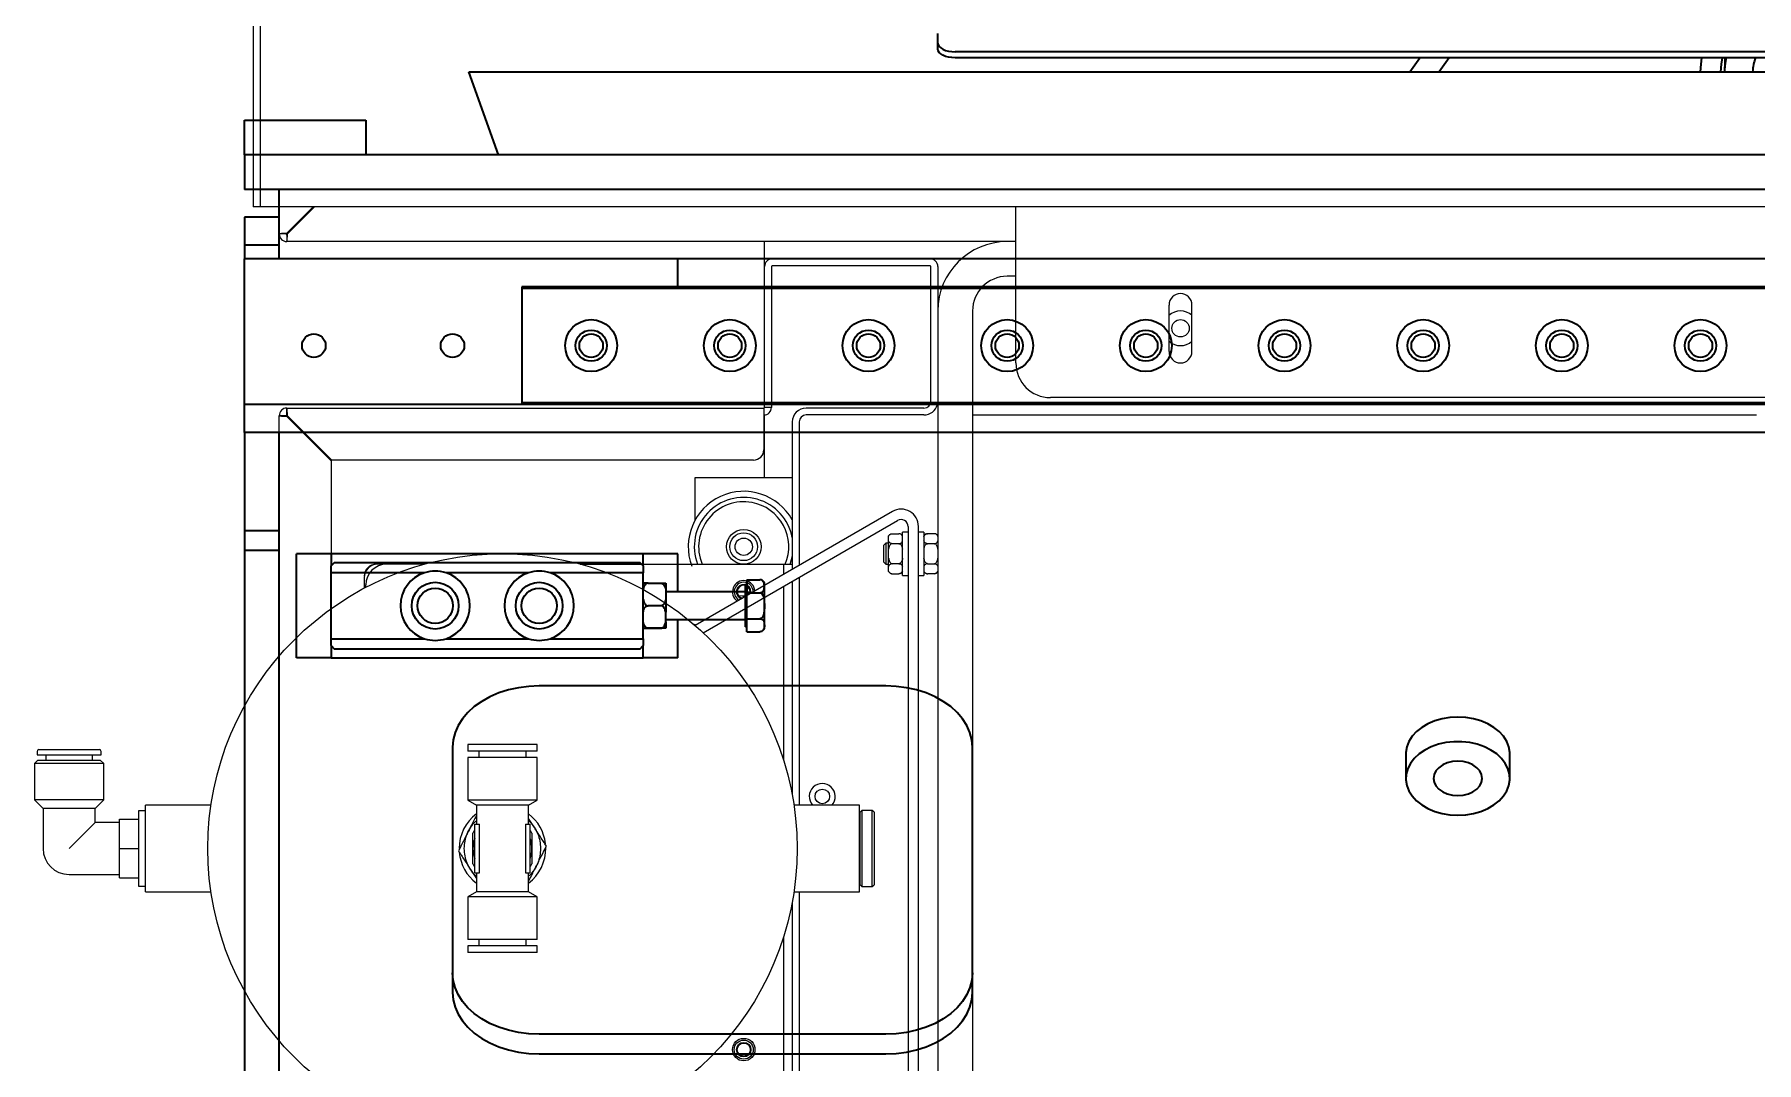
# Model space of a CAD drawing. Header units: inches. Extents: x 16559 to 58559, y 6500 to 36200.
# Drawn here: x 22584 to 23080.7, y 23617.5 to 23913.9 of the extents above; entities that cross this region are included whole.
import ezdxf

# ---------------------------------------------------------------- set-up
doc = ezdxf.new("R2010")
doc.units = ezdxf.units.IN
doc.header["$LTSCALE"] = 300
doc.layers.add('GUIDE', color=4, linetype='Continuous', lineweight=35)
doc.layers.add('MACCHINA', color=40, linetype='Continuous')

# ---------------------------------------------------------------- blocks, each defined once
blk = doc.blocks.new('A$C336c1bdc')
at = {"layer": 'MACCHINA'}
for p, q in [((-1097.5, 1510), (-1097.5, 980)), ((-1095.5, 1510), (-1095.5, 980)), ((1097.5, 980), (-1097.5, 980)), ((-1090, 972.2), (-1090, 980)), ((-1080.21, 980), (-1087.8, 972.41)), ((-1087.59, 972.2), (-1079.79, 980)), ((-877.5, 935), (-877.5, 980)), ((-1088, 972.2), (-1090, 972.2)), ((-1087.8, 972), (-1087.8, 970)), ((-877.5, 970), (-1087.8, 970)), ((-1087.5, 972.29), (-1087.5, 972.71)), ((-950, 922.2), (-950, 970)), ((-902.2, 965), (-947.8, 965)), ((-948, 962.8), (-948, 922.2)), ((-902.2, 963), (-947.8, 963)), ((-902, 923), (-902, 962.8)), ((-900, 962.8), (-900, 690)), ((-877.5, 960), (-880, 960)), ((-890, 950), (-890, 390)), ((-833.3, 938.3), (-833.3, 951.7)), ((-826.7, 938.3), (-826.7, 951.7)), ((837.5, 925), (-867.5, 925)), ((-1090, 850.48), (-1090, 919.8)), ((-1088, 919.8), (-1090, 919.8)), ((-1087.8, 920), (-1087.8, 922)), ((-1087.8, 922), (-950.2, 922)), ((-1087.8, 919.59), (-1075, 906.79)), ((-1074.79, 907), (-1087.59, 919.8)), ((-950.2, 922), (-950.2, 910)), ((-948, 922.2), (-950, 922.2)), ((-950, 902), (-950, 920.01)), ((-904, 922), (-938, 922)), ((-904, 920), (-938, 920)), ((-900, 923), (-902, 923)), ((-890, 920), (-663.83, 920)), ((-942, 918), (-942, 875.48)), ((-940, 918), (-940, 876.64)), ((-1075, 906.79), (-1075, 864.17)), ((-953.2, 907), (-1074.79, 907)), ((-970, 889.75), (-970, 902)), ((-970, 902), (-942, 902)), ((-913.1, 892.17), (-970.02, 859.31)), ((-967.67, 857.2), (-911.6, 889.57)), ((-914.2, 874.83), (-914.2, 885.17)), ((-913.16, 885.77), (-911.24, 885.77)), ((-908.6, 886.25), (-910.2, 886.25)), ((-910.2, 873.75), (-910.2, 886.25)), ((-908.6, 887.84), (-908.6, 702.16)), ((-905.6, 702.16), (-905.6, 887.84)), ((-904, 886.25), (-905.6, 886.25)), ((-904, 886.25), (-904, 873.75)), ((-901.04, 885.77), (-902.96, 885.77)), ((-915.04, 883), (-915.6, 882.44)), ((-915.6, 877.56), (-915.6, 882.44)), ((-914.2, 883), (-915.04, 883)), ((-915.04, 883), (-915.04, 877)), ((-911.24, 882.89), (-913.16, 882.89)), ((-901.04, 882.88), (-902.96, 882.88)), ((-1047.98, 877), (-1061.5, 877)), ((-1003.22, 877), (-942, 877)), ((-944.5, 877), (-944.5, 874.04)), ((-915.6, 877.56), (-915.04, 877)), ((-915.04, 877), (-914.2, 877)), ((-911.24, 877.11), (-913.16, 877.11)), ((-902.96, 877.11), (-901.04, 877.11)), ((-1065.5, 873), (-1065.5, 870.05)), ((-1065, 870.32), (-1065, 871)), ((-944.5, 870.58), (-944.5, 820.45)), ((-942, 872.02), (-942, 810.36)), ((-940, 873.18), (-940, 807.5)), ((-913.16, 874.23), (-911.24, 874.23)), ((-910.2, 873.75), (-908.6, 873.75)), ((-905.6, 873.75), (-904, 873.75)), ((-901.04, 874.23), (-902.96, 874.23)), ((-954.19, 868.44), (-954.11, 869)), ((-953.9, 869), (-953.94, 868.59)), ((-970.06, 859.5), (-970.47, 859.69)), ((-970, 859.5), (-970.24, 859.5)), ((-970, 859.5), (-969.73, 859.48)), ((-1035.6, 825), (-1035.6, 823.1)), ((-1015.6, 825), (-1035.6, 825)), ((-1015.6, 823.1), (-1015.6, 825)), ((-1159.6, 820.5), (-1160.6, 819.5)), ((-1159.85, 823), (-1159.85, 822)), ((-1159.85, 822), (-1141.35, 822)), ((-1159.6, 820.5), (-1141.6, 820.5)), ((-1159.35, 823.5), (-1141.85, 823.5)), ((-1157.35, 822), (-1157.35, 820.5)), ((-1143.85, 820.5), (-1143.85, 822)), ((-1140.6, 819.5), (-1141.6, 820.5)), ((-1141.35, 822), (-1141.35, 823)), ((-1015.6, 823.1), (-1035.6, 823.1)), ((-1035.6, 821.2), (-1035.6, 808.94)), ((-1015.6, 821.2), (-1035.6, 821.2)), ((-1032.4, 823.1), (-1032.4, 821.2)), ((-1018.8, 821.2), (-1018.8, 823.1)), ((-1015.6, 808.94), (-1015.6, 821.2)), ((-1160.6, 819.5), (-1160.6, 809)), ((-1140.6, 819.5), (-1160.6, 819.5)), ((-1140.6, 809), (-1140.6, 819.5)), ((-1160.6, 809), (-1158.1, 806.5)), ((-1140.6, 809), (-1160.6, 809)), ((-1158.1, 806.5), (-1158.1, 795)), ((-1143.1, 806.5), (-1158.1, 806.5)), ((-1143.1, 806.5), (-1140.6, 809)), ((-1143.1, 802.5), (-1143.1, 806.5)), ((-1128.6, 805.9), (-1130.6, 805.9)), ((-1130.6, 805.9), (-1130.6, 784.1)), ((-1109.68, 807.5), (-1128.6, 807.5)), ((-1128.6, 782.5), (-1128.6, 807.5)), ((-1035.6, 808.94), (-1033.1, 807.5)), ((-1015.6, 808.94), (-1035.6, 808.94)), ((-1033.1, 807.5), (-1033.1, 802)), ((-1018.1, 807.5), (-1015.6, 808.94)), ((-1018.1, 802), (-1018.1, 807.5)), ((-922.6, 807.5), (-941.52, 807.5)), ((-922.6, 782.5), (-922.6, 807.5)), ((-922.4, 805), (-922.6, 805)), ((-921.9, 806), (-922.4, 805.5)), ((-922.4, 784.5), (-922.4, 805.5)), ((-918.9, 806), (-921.9, 806)), ((-921.9, 806), (-921.9, 784)), ((-918.4, 805.5), (-918.9, 806)), ((-918.9, 784), (-918.9, 806)), ((-918.4, 805.5), (-918.4, 784.5)), ((-1150.6, 795), (-1143.1, 802.5)), ((-1136.1, 802.5), (-1143.1, 802.5)), ((-1136.1, 803.5), (-1130.6, 803.5)), ((-1136.1, 786.5), (-1136.1, 803.5)), ((-1033.6, 802), (-1032.23, 802)), ((-1033.6, 788), (-1033.6, 802)), ((-1032.23, 788), (-1032.23, 802)), ((-1018.97, 802), (-1018.97, 788)), ((-1018.97, 802), (-1017.6, 802)), ((-1016.39, 801.02), (-1018.1, 803.63)), ((-1017.6, 788), (-1017.6, 802)), ((-1136.1, 795), (-1130.6, 795)), ((-1034.1, 790.54), (-1034.1, 799.46)), ((-1017.1, 799.46), (-1017.1, 790.54)), ((-1150.6, 787.5), (-1136.1, 787.5)), ((-1136.1, 786.5), (-1130.6, 786.5)), ((-1034.81, 788.98), (-1033.1, 786.37)), ((-1033.6, 788), (-1032.23, 788)), ((-1033.1, 788), (-1033.1, 782.5)), ((-1018.97, 788), (-1017.6, 788)), ((-1018.1, 782.5), (-1018.1, 788)), ((-922.6, 785), (-922.4, 785)), ((-1130.6, 784.1), (-1128.6, 784.1)), ((-1128.6, 782.5), (-1109.68, 782.5)), ((-1033.1, 782.5), (-1035.6, 781.06)), ((-1035.6, 781.06), (-1035.6, 768.8)), ((-1015.6, 781.06), (-1035.6, 781.06)), ((-1015.6, 781.06), (-1018.1, 782.5)), ((-1015.6, 768.8), (-1015.6, 781.06)), ((-941.52, 782.5), (-922.6, 782.5)), ((-940, 782.5), (-940, 716.82)), ((-922.4, 784.5), (-921.9, 784)), ((-921.9, 784), (-918.9, 784)), ((-918.9, 784), (-918.4, 784.5)), ((-942, 779.64), (-942, 717.98)), ((-1015.6, 768.8), (-1035.6, 768.8)), ((-1035.6, 766.9), (-1035.6, 765)), ((-1015.6, 766.9), (-1035.6, 766.9)), ((-1032.4, 768.8), (-1032.4, 766.9)), ((-1018.8, 766.9), (-1018.8, 768.8)), ((-1015.6, 765), (-1015.6, 766.9)), ((-944.5, 769.55), (-944.5, 728)), ((-1015.6, 765), (-1035.6, 765)), ((-1090, 266.91), (-1090, 739.52))]:
    blk.add_line(p, q, dxfattribs=at)
at = {"layer": 'MACCHINA', "color": 4}
blk.add_line((-985, 880), (-985, 850), dxfattribs=at)
at = {"layer": 'MACCHINA', "flags": 128}
for points in [[(-942, 879.34), (-942.58, 877.21), (-942.66, 877)], [(-955.37, 867.76), (-956.41, 867.76), (-957.48, 867.83)], [(-955.82, 738.88), (-956, 738.88), (-956.18, 738.88)]]:
    blk.add_lwpolyline(points, dxfattribs=at)
at = {"layer": 'MACCHINA'}
for centre, radius in [((-830, 945), 2.5), ((-956, 882), 5), ((-956, 882), 4), ((-956, 882), 2.5), ((-1025.6, 795), 85), ((-933.33, 810), 2.1), ((-956, 737), 3.25), ((-956, 737), 2.75), ((-956, 737), 2.1), ((-956, 737), 1.89)]:
    blk.add_circle(centre, radius, dxfattribs=at)
for centre, radius, start, end in [((-1087.8, 972.2), 2.2, 180, 270), ((-1087.8, 972.2), 0.2, 180, 270), ((-880, 950), 20, 90, 180), ((-947.8, 962.8), 2.2, 90, 180), ((-902.2, 962.8), 2.2, 0, 90), ((-947.8, 962.8), 0.2, 90, 180), ((-902.2, 962.8), 0.2, 0, 90), ((-880, 950), 10, 90, 180), ((-830, 951.7), 3.3, 0, 180), ((-830, 945), 5, 48.7001, 131.7803), ((-830, 945), 5, 228.7001, 311.2999), ((-867.5, 935), 10, 180, 270), ((-830, 938.3), 3.3, 180, 0), ((-904, 924), 2, 270, 0), ((-1087.8, 919.8), 2.2, 90, 180), ((-1087.8, 919.8), 0.2, 90, 180), ((-950.2, 922.2), 0.2, 270, 0), ((-950.2, 922.2), 2.2, 270, 0), ((-938, 918), 4, 90, 180), ((-938, 918), 2, 90, 180), ((-904, 924), 4, 270, 345.5225), ((-953.2, 910), 3, 270, 0), ((-956, 882), 16, 28.955, 200.5352), ((-956, 882), 14.25, 10.7482, 200.5352), ((-956, 882), 13, 79.3563, 202.6199), ((-956, 882), 13, 337.3801, 79.3563), ((-910.6, 887.84), 5, 0, 120), ((-910.6, 887.84), 2, 0, 120), ((-913.16, 884.57), 1.2, 128.6178, 150), ((-913.16, 884.57), 1.2, 90, 90.7699), ((-911.24, 884.57), 1.2, 69.933, 90), ((-911.24, 884.57), 1.2, 30, 53.1222), ((-902.96, 884.57), 1.2, 90.7699, 150), ((-901.04, 884.57), 1.2, 69.933, 90), ((-901.04, 884.57), 1.2, 30, 53.1222), ((-1062, 873.5), 3.5, 90, 180), ((-1061.5, 873), 4, 90, 180), ((-1059, 871), 6, 90, 180), ((-913.16, 875.43), 1.2, 210, 233.1222), ((-911.24, 875.43), 1.2, 270.7699, 330), ((-902.96, 875.43), 1.2, 210, 233.1222), ((-901.04, 875.43), 1.2, 270.7699, 330), ((-956, 869), 3.25, 4.7899, 234.9127), ((-956, 869), 2.75, 0, 240.224), ((-956, 869), 2.1, 0, 252.1014), ((-956, 869), 1.89, 0, 257.831), ((-913.16, 875.43), 1.2, 249.933, 270), ((-902.96, 875.43), 1.2, 249.934, 275.1041), ((-956, 882), 13, 261.6603, 278.3397), ((-1159.35, 823), 0.5, 90, 180), ((-1141.85, 823), 0.5, 0, 90), ((-933.33, 810), 3.75, 318.1897, 221.8103), ((-1025.6, 795), 12.5, 126.8699, 180.1917), ((-1025.6, 795), 12.5, 6.2894, 53.1301), ((-1025.6, 795), 9.6, 147.6972, 152.3028), ((-1025.6, 795), 9.6, 27.6972, 32.3028), ((-1150.6, 795), 7.5, 180, 270), ((-1025.6, 795), 8.5, 160.2501, 200.5352), ((-1025.6, 795), 12.5, 306.8699, 0.9389), ((-1025.6, 795), 8.5, 340.2501, 18.1521), ((-1025.6, 795), 12.5, 185.0588, 233.1301), ((-1025.6, 795), 9.6, 207.6972, 212.3028), ((-1025.6, 795), 9.6, 327.6972, 332.3028)]:
    blk.add_arc(centre, radius, start, end, dxfattribs=at)
for points in [[(-1087.8, 972.41), (-1088.09, 972.39), (-1088.66, 972.36), (-1089.39, 972.31), (-1089.9, 972.25), (-1089.97, 972.22), (-1090, 972.2)], [(-1087.8, 972.41), (-1087.83, 972.39), (-1087.88, 972.36), (-1087.94, 972.31), (-1087.99, 972.25), (-1088, 972.22), (-1088, 972.2)], [(-1087.8, 970), (-1087.78, 970.03), (-1087.75, 970.1), (-1087.69, 970.61), (-1087.64, 971.34), (-1087.61, 971.91), (-1087.59, 972.2)], [(-1087.8, 972), (-1087.78, 972), (-1087.75, 972.01), (-1087.69, 972.06), (-1087.64, 972.12), (-1087.61, 972.17), (-1087.59, 972.2)], [(-1090, 919.8), (-1089.97, 919.78), (-1089.9, 919.75), (-1089.39, 919.69), (-1088.66, 919.64), (-1088.09, 919.61), (-1087.8, 919.59)], [(-1088, 919.8), (-1088, 919.78), (-1087.99, 919.75), (-1087.94, 919.69), (-1087.88, 919.64), (-1087.83, 919.61), (-1087.8, 919.59)], [(-1087.59, 919.8), (-1087.61, 920.09), (-1087.64, 920.66), (-1087.69, 921.39), (-1087.75, 921.9), (-1087.78, 921.97), (-1087.8, 922)], [(-1087.59, 919.8), (-1087.61, 919.83), (-1087.64, 919.88), (-1087.69, 919.94), (-1087.75, 919.99), (-1087.78, 920), (-1087.8, 920)], [(-1018.1, 807.5), (-1018.21, 807.5), (-1018.44, 807.5), (-1020.17, 807.5), (-1022.65, 807.5), (-1025.6, 807.5), (-1028.55, 807.5), (-1031.03, 807.5), (-1032.76, 807.5), (-1032.99, 807.5), (-1033.1, 807.5)], [(-1018.1, 782.5), (-1018.21, 782.5), (-1018.44, 782.5), (-1020.17, 782.5), (-1022.65, 782.5), (-1025.6, 782.5), (-1028.55, 782.5), (-1031.03, 782.5), (-1032.76, 782.5), (-1032.99, 782.5), (-1033.1, 782.5)]]:
    blk.add_open_spline(points, degree=3, dxfattribs=at)
for points, knots in [([(-914.2, 884.99), (-914.14, 885.14), (-914.07, 885.35), (-913.81, 885.58), (-913.59, 885.7), (-913.36, 885.76), (-913.22, 885.77), (-913.16, 885.77)], [0, 0, 0, 0, 0.449309, 0.620847, 0.793578, 0.907876, 1, 1, 1, 1]), ([(-910.2, 884.99), (-910.26, 885.14), (-910.33, 885.35), (-910.59, 885.58), (-910.81, 885.7), (-911.04, 885.76), (-911.18, 885.77), (-911.24, 885.77)], [0, 0, 0, 0, 0.449309, 0.620847, 0.793578, 0.907876, 1, 1, 1, 1]), ([(-904, 884.99), (-903.94, 885.14), (-903.87, 885.35), (-903.61, 885.58), (-903.39, 885.7), (-903.16, 885.76), (-903.02, 885.77), (-902.96, 885.77)], [0, 0, 0, 0, 0.449309, 0.620847, 0.793578, 0.907876, 1, 1, 1, 1]), ([(-900, 884.99), (-900.06, 885.14), (-900.13, 885.35), (-900.39, 885.58), (-900.61, 885.7), (-900.84, 885.76), (-900.98, 885.77), (-901.04, 885.77)], [0, 0, 0, 0, 0.449309, 0.620847, 0.793578, 0.907876, 1, 1, 1, 1]), ([(-913.16, 882.89), (-913.23, 882.89), (-913.37, 882.9), (-913.6, 882.96), (-913.86, 883.1), (-914.08, 883.35), (-914.16, 883.56), (-914.2, 883.67)], [0, 0, 0, 0, 0.104694, 0.209031, 0.376552, 0.658606, 1, 1, 1, 1]), ([(-913.16, 882.88), (-913.2, 882.88), (-913.31, 882.87), (-913.5, 882.8), (-913.75, 882.59), (-914.03, 882.13), (-914.15, 881.66), (-914.2, 881.35), (-914.2, 881.32)], [0, 0, 0, 0, 0.058361, 0.158739, 0.302182, 0.526326, 0.959745, 1, 1, 1, 1]), ([(-911.24, 882.89), (-911.17, 882.89), (-911.03, 882.9), (-910.8, 882.96), (-910.54, 883.1), (-910.32, 883.35), (-910.24, 883.56), (-910.2, 883.67)], [0, 0, 0, 0, 0.104694, 0.209031, 0.376552, 0.658606, 1, 1, 1, 1]), ([(-911.24, 882.88), (-911.2, 882.88), (-911.09, 882.87), (-910.9, 882.8), (-910.65, 882.59), (-910.37, 882.13), (-910.25, 881.66), (-910.2, 881.35), (-910.2, 881.32)], [0, 0, 0, 0, 0.058361, 0.158739, 0.302182, 0.526326, 0.959745, 1, 1, 1, 1]), ([(-902.96, 882.89), (-903.03, 882.89), (-903.17, 882.9), (-903.4, 882.96), (-903.66, 883.1), (-903.88, 883.35), (-903.96, 883.56), (-904, 883.67)], [0, 0, 0, 0, 0.104694, 0.209031, 0.376552, 0.658606, 1, 1, 1, 1]), ([(-904, 881.32), (-903.99, 881.39), (-903.94, 881.72), (-903.81, 882.16), (-903.55, 882.59), (-903.3, 882.8), (-903.09, 882.88), (-902.99, 882.88), (-902.96, 882.88)], [0, 0, 0, 0, 0.109674, 0.49306, 0.671467, 0.851796, 0.957939, 1, 1, 1, 1]), ([(-901.04, 882.89), (-900.97, 882.89), (-900.83, 882.9), (-900.6, 882.96), (-900.34, 883.1), (-900.12, 883.35), (-900.04, 883.56), (-900, 883.67)], [0, 0, 0, 0, 0.104694, 0.209031, 0.376552, 0.658606, 1, 1, 1, 1]), ([(-900, 881.32), (-900.01, 881.39), (-900.06, 881.72), (-900.19, 882.16), (-900.45, 882.59), (-900.7, 882.8), (-900.91, 882.88), (-901.01, 882.88), (-901.04, 882.88)], [0, 0, 0, 0, 0.109674, 0.49306, 0.671467, 0.851796, 0.957939, 1, 1, 1, 1]), ([(-914.2, 878.68), (-914.19, 878.61), (-914.14, 878.28), (-914.01, 877.84), (-913.75, 877.41), (-913.5, 877.2), (-913.29, 877.12), (-913.19, 877.12), (-913.16, 877.12)], [0, 0, 0, 0, 0.109674, 0.49306, 0.671467, 0.851796, 0.957939, 1, 1, 1, 1]), ([(-913.16, 877.11), (-913.23, 877.11), (-913.37, 877.1), (-913.6, 877.04), (-913.86, 876.9), (-914.08, 876.65), (-914.16, 876.44), (-914.2, 876.33)], [0, 0, 0, 0, 0.104694, 0.209031, 0.376552, 0.658606, 1, 1, 1, 1]), ([(-914.2, 875.01), (-914.14, 874.86), (-914.07, 874.65), (-913.81, 874.42), (-913.59, 874.3), (-913.36, 874.24), (-913.22, 874.23), (-913.16, 874.23)], [0, 0, 0, 0, 0.449309, 0.620847, 0.793578, 0.907876, 1, 1, 1, 1]), ([(-910.2, 878.68), (-910.21, 878.61), (-910.26, 878.28), (-910.39, 877.84), (-910.65, 877.41), (-910.9, 877.2), (-911.11, 877.12), (-911.21, 877.12), (-911.24, 877.12)], [0, 0, 0, 0, 0.109674, 0.49306, 0.671467, 0.851796, 0.957939, 1, 1, 1, 1]), ([(-911.24, 877.11), (-911.17, 877.11), (-911.03, 877.1), (-910.8, 877.04), (-910.54, 876.9), (-910.32, 876.65), (-910.24, 876.44), (-910.2, 876.33)], [0, 0, 0, 0, 0.104694, 0.209031, 0.376552, 0.658606, 1, 1, 1, 1]), ([(-910.2, 875.01), (-910.26, 874.86), (-910.33, 874.65), (-910.59, 874.42), (-910.81, 874.3), (-911.04, 874.24), (-911.18, 874.23), (-911.24, 874.23)], [0, 0, 0, 0, 0.449309, 0.620847, 0.793578, 0.907876, 1, 1, 1, 1]), ([(-902.96, 877.12), (-903, 877.12), (-903.11, 877.13), (-903.3, 877.2), (-903.55, 877.41), (-903.83, 877.87), (-903.95, 878.34), (-904, 878.65), (-904, 878.68)], [0, 0, 0, 0, 0.058361, 0.158739, 0.302182, 0.526326, 0.959745, 1, 1, 1, 1]), ([(-902.96, 877.11), (-903.03, 877.11), (-903.17, 877.1), (-903.4, 877.04), (-903.66, 876.9), (-903.88, 876.65), (-903.96, 876.44), (-904, 876.33)], [0, 0, 0, 0, 0.104694, 0.209031, 0.376552, 0.658606, 1, 1, 1, 1]), ([(-904, 875.01), (-903.94, 874.86), (-903.87, 874.65), (-903.61, 874.42), (-903.39, 874.3), (-903.16, 874.24), (-903.02, 874.23), (-902.96, 874.23)], [0, 0, 0, 0, 0.449309, 0.620847, 0.793578, 0.907876, 1, 1, 1, 1]), ([(-901.04, 877.12), (-901, 877.12), (-900.89, 877.13), (-900.7, 877.2), (-900.45, 877.41), (-900.17, 877.87), (-900.05, 878.34), (-900, 878.65), (-900, 878.68)], [0, 0, 0, 0, 0.058361, 0.158739, 0.302182, 0.526326, 0.959745, 1, 1, 1, 1]), ([(-901.04, 877.11), (-900.97, 877.11), (-900.83, 877.1), (-900.6, 877.04), (-900.34, 876.9), (-900.12, 876.65), (-900.04, 876.44), (-900, 876.33)], [0, 0, 0, 0, 0.104694, 0.209031, 0.376552, 0.658606, 1, 1, 1, 1]), ([(-900, 875.01), (-900.06, 874.86), (-900.13, 874.65), (-900.39, 874.42), (-900.61, 874.3), (-900.84, 874.24), (-900.98, 874.23), (-901.04, 874.23)], [0, 0, 0, 0, 0.449309, 0.620847, 0.793578, 0.907876, 1, 1, 1, 1]), ([(-1035.41, 799.97), (-1035.9, 799.01), (-1036.87, 797.09), (-1037.81, 795.23), (-1038.28, 794.3)], [0, 0, 0, 0, 0.498322, 1, 1, 1, 1]), ([(-1033.1, 786.99), (-1033.19, 787.07), (-1033.85, 787.59), (-1034.79, 788.87), (-1035.83, 790.76), (-1036.46, 792.84), (-1036.67, 795), (-1036.46, 797.16), (-1035.83, 799.24), (-1034.79, 801.13), (-1033.85, 802.41), (-1033.19, 802.93), (-1033.1, 803.01)], [0, 0, 0, 0, 0.020025, 0.140019, 0.260012, 0.380006, 0.5, 0.619994, 0.739988, 0.859981, 0.979975, 1, 1, 1, 1]), ([(-1033.1, 804.54), (-1033.39, 803.97), (-1034.15, 802.48), (-1034.93, 800.93), (-1035.41, 799.97)], [0, 0, 0, 0, 0.379389, 1, 1, 1, 1]), ([(-1018.1, 803.01), (-1018.01, 802.93), (-1017.35, 802.41), (-1016.41, 801.13), (-1015.37, 799.24), (-1014.72, 797.16), (-1014.64, 795.72), (-1014.6, 795)], [0, 0, 0, 0, 0.040049, 0.280037, 0.520025, 0.760012, 1, 1, 1, 1]), ([(-1012.92, 795.7), (-1013.49, 796.57), (-1014.62, 798.31), (-1015.8, 800.11), (-1016.39, 801.02)], [0, 0, 0, 0, 0.499203, 1, 1, 1, 1]), ([(-1014.6, 795), (-1014.64, 794.28), (-1014.72, 792.84), (-1015.37, 790.76), (-1016.41, 788.87), (-1017.35, 787.59), (-1018.01, 787.07), (-1018.1, 786.99)], [0, 0, 0, 0, 0.239988, 0.479975, 0.719963, 0.959951, 1, 1, 1, 1]), ([(-1015.79, 790.03), (-1015.3, 790.99), (-1014.33, 792.91), (-1013.39, 794.77), (-1012.92, 795.7)], [0, 0, 0, 0, 0.498322, 1, 1, 1, 1]), ([(-1038.28, 794.3), (-1037.71, 793.43), (-1036.58, 791.69), (-1035.4, 789.89), (-1034.81, 788.98)], [0, 0, 0, 0, 0.499203, 1, 1, 1, 1]), ([(-1018.1, 785.46), (-1017.81, 786.03), (-1017.05, 787.52), (-1016.27, 789.07), (-1015.79, 790.03)], [0, 0, 0, 0, 0.379389, 1, 1, 1, 1])]:
    blk.add_open_spline(points, degree=3, knots=knots, dxfattribs=at)
blk = doc.blocks.new('A$Cdb7b875a')
at = {"layer": 'GUIDE'}
for p, q in [((-1900, 1029.46), (-1900, 1030)), ((-1900, 1027.23), (-1900, 1029.46)), ((-1900, 1025.5), (-1900, 1027.23)), ((95, 1024.73), (-1895, 1024.73)), ((-2035.29, 1019), (-1035.29, 1019)), ((-2026.77, 995), (-2035.29, 1019)), ((95, 1023), (-1895, 1023)), ((-1763.84, 1019), (-1761.01, 1023)), ((-1752.52, 1023), (-1755.35, 1019)), ((-1673, 1023), (-1673, 1020.08)), ((-1673, 1019), (-1673, 1020.08)), ((-2100, 1005), (-2065, 1005)), ((-2100, 995), (-2100, 1005)), ((-2065, 1005), (-2065, 995)), ((100, 995), (-2100, 995)), ((-2100, 995), (-2100, 985)), ((100, 985), (-2100, 985)), ((-2090, 969), (-2090, 985)), ((-2090, 977), (-2100, 977)), ((-2100, 977), (-2100, 969)), ((-2090, 969), (-2100, 969)), ((-2100, 969), (-2100, 965)), ((-2090, 965), (-2090, 969)), ((-1975, 965), (-2100, 965)), ((-2100, 923), (-2100, 965)), ((-1975, 957), (-1975, 965)), ((-25, 965), (-1975, 965)), ((-20, 957), (-2020, 957)), ((-2020, 957), (-2020, 956.5)), ((-20, 956.5), (-2020, 956.5)), ((-2020, 956.5), (-2020, 923.5)), ((-2020, 923), (-2100, 923)), ((-2100, 915), (-2100, 923)), ((-20, 923.5), (-2020, 923.5)), ((-2020, 923.5), (-2020, 923)), ((-20, 923), (-2020, 923)), ((100, 915), (-2100, 915)), ((-2100, 915), (-2100, 886.63)), ((-2090, 886.63), (-2090, 915)), ((-2090, 886.63), (-2100, 886.63)), ((-2100, 886.63), (-2100, 880.97)), ((-2090, 875.31), (-2090, 886.63)), ((-2090, 880.97), (-2100, 880.97)), ((-2100, 880.97), (-2100, 703.31)), ((-2085, 850), (-2085, 880)), ((-2075, 880), (-2085, 880)), ((-2075, 880), (-2075, 876.5)), ((-1985, 880), (-2075, 880)), ((-1975, 880), (-1985, 880)), ((-1985, 876.5), (-1985, 880)), ((-1975, 869), (-1975, 880)), ((-2090, 702.34), (-2090, 875.31)), ((-2074, 877.5), (-2075, 876.5)), ((-2075, 874.5), (-2075, 876.5)), ((-2048.12, 874.5), (-2075, 874.5)), ((-2075, 855.5), (-2075, 874.5)), ((-2074, 877.5), (-1986, 877.5)), ((-2018.12, 874.5), (-2041.88, 874.5)), ((-1985, 874.5), (-2011.88, 874.5)), ((-1985, 876.5), (-1986, 877.5)), ((-1985, 876.5), (-1985, 874.5)), ((-1985, 855.5), (-1985, 874.5)), ((-1983.61, 871.5), (-1979.89, 871.5)), ((-1983.61, 871.5), (-1979.89, 871.5)), ((-1978.5, 871.5), (-1978.5, 869.67)), ((-1978.5, 869.67), (-1978.5, 866.83)), ((-1955.1, 871.1), (-1955.5, 871.1)), ((-1955.5, 858.9), (-1955.5, 871.1)), ((-1955.1, 872.51), (-1955.1, 868.75)), ((-1955.1, 872.51), (-1951.33, 872.51)), ((-1950, 858.83), (-1950, 871.17)), ((-1979.89, 865), (-1983.61, 865)), ((-1979.89, 865), (-1983.61, 865)), ((-1958.6, 869), (-1978.5, 869)), ((-1978.5, 866.83), (-1978.5, 863.17)), ((-1955.5, 869), (-1958.6, 869)), ((-1955.1, 868.75), (-1951.33, 868.75)), ((-1955.1, 861.25), (-1955.1, 868.75)), ((-1978.5, 860.33), (-1978.5, 863.17)), ((-1978.5, 861), (-1958.6, 861)), ((-1978.5, 860.33), (-1978.5, 858.5)), ((-1975, 850), (-1975, 861)), ((-1958.6, 861), (-1955.5, 861)), ((-1955.1, 861.25), (-1951.33, 861.25)), ((-1955.1, 857.49), (-1955.1, 861.25)), ((-2075, 855.5), (-2048.12, 855.5)), ((-2075, 853.5), (-2075, 855.5)), ((-2041.88, 855.5), (-2018.12, 855.5)), ((-2011.88, 855.5), (-1985, 855.5)), ((-1985, 855.5), (-1985, 853.5)), ((-1983.61, 858.5), (-1979.89, 858.5)), ((-1979.89, 858.5), (-1983.61, 858.5)), ((-1955.5, 858.9), (-1955.1, 858.9)), ((-1955.1, 857.49), (-1951.33, 857.49)), ((-2075, 850), (-2085, 850)), ((-2075, 853.5), (-2074, 852.5)), ((-2075, 853.5), (-2075, 850)), ((-2075, 850), (-1985, 850)), ((-1986, 852.5), (-2074, 852.5)), ((-1986, 852.5), (-1985, 853.5)), ((-1985, 850), (-1985, 853.5)), ((-1975, 850), (-1985, 850)), ((-1915, 841.86), (-2015, 841.86)), ((-2040, 824.18), (-2040, 753.47)), ((-1890, 753.47), (-1890, 824.18)), ((-1765, 822.28), (-1765, 815.21)), ((-1735, 815.21), (-1735, 822.28)), ((-1915, 741.45), (-2015, 741.45)), ((-2015, 735.8), (-1915, 735.8))]:
    blk.add_line(p, q, dxfattribs=at)
at = {"layer": 'GUIDE', "flags": 128}
for points in [[(-1900, 1027.23), (-1899.9, 1026.74), (-1899.62, 1026.28), (-1899.16, 1025.84), (-1898.54, 1025.46), (-1897.78, 1025.15), (-1896.91, 1024.92), (-1895.98, 1024.78), (-1895, 1024.73)], [(-1895, 1023), (-1895.98, 1023.05), (-1896.91, 1023.19), (-1897.78, 1023.42), (-1898.54, 1023.73), (-1899.16, 1024.11), (-1899.62, 1024.54), (-1899.9, 1025.01), (-1900, 1025.5)], [(-1679.98, 1019), (-1679.84, 1021.13), (-1679.58, 1023)], [(-1674.18, 1019), (-1673.99, 1021.13), (-1673.67, 1023)], [(-1673, 1020.08), (-1672.64, 1022.56), (-1672.55, 1023)], [(-1950.88, 872.43), (-1950.98, 872.46), (-1951.22, 872.5)], [(-2015, 841.86), (-2018.01, 841.73), (-2020.98, 841.35), (-2023.87, 840.71), (-2026.62, 839.84), (-2029.2, 838.73), (-2031.58, 837.42), (-2033.71, 835.91), (-2035.57, 834.23), (-2037.14, 832.4), (-2038.38, 830.45), (-2039.27, 828.41), (-2039.82, 826.31), (-2040, 824.18)], [(-1890, 824.18), (-1890.18, 826.31), (-1890.73, 828.41), (-1891.62, 830.45), (-1892.86, 832.4), (-1894.43, 834.23), (-1896.29, 835.91), (-1898.42, 837.42), (-1900.8, 838.73), (-1903.38, 839.84), (-1906.13, 840.71), (-1909.02, 841.35), (-1911.99, 841.73), (-1915, 841.86)], [(-1750, 832.89), (-1752.29, 832.76), (-1754.53, 832.39), (-1756.66, 831.79), (-1758.63, 830.96), (-1760.4, 829.92), (-1761.93, 828.71), (-1763.18, 827.35), (-1764.12, 825.87), (-1764.73, 824.3), (-1764.99, 822.69), (-1765, 822.28)], [(-1735, 822.28), (-1735.01, 822.69), (-1735.27, 824.3), (-1735.88, 825.87), (-1736.82, 827.35), (-1738.07, 828.71), (-1739.6, 829.92), (-1741.37, 830.96), (-1743.34, 831.79), (-1745.47, 832.39), (-1747.71, 832.76), (-1750, 832.89)], [(-1750, 804.6), (-1747.71, 804.73), (-1745.47, 805.1), (-1743.34, 805.7), (-1741.37, 806.53), (-1739.6, 807.57), (-1738.07, 808.78), (-1736.82, 810.14), (-1735.88, 811.62), (-1735.27, 813.19), (-1735.01, 814.8), (-1735.1, 816.43), (-1735.54, 818.02), (-1736.31, 819.55), (-1737.41, 820.98), (-1738.8, 822.27), (-1740.46, 823.39), (-1742.33, 824.33), (-1744.39, 825.05), (-1746.58, 825.54), (-1748.85, 825.79), (-1751.15, 825.79), (-1753.42, 825.54), (-1755.61, 825.05), (-1757.67, 824.33), (-1759.54, 823.39), (-1761.2, 822.27), (-1762.59, 820.98), (-1763.69, 819.55), (-1764.46, 818.02), (-1764.9, 816.43), (-1764.99, 814.8), (-1764.73, 813.19), (-1764.12, 811.62), (-1763.18, 810.14), (-1761.93, 808.78), (-1760.4, 807.57), (-1758.63, 806.53), (-1756.66, 805.7), (-1754.53, 805.1), (-1752.29, 804.73), (-1750, 804.6)], [(-1750, 810.26), (-1748.44, 810.38), (-1746.96, 810.75), (-1745.64, 811.34), (-1744.53, 812.12), (-1743.69, 813.06), (-1743.18, 814.11), (-1743, 815.21), (-1743.18, 816.31), (-1743.69, 817.36), (-1744.53, 818.3), (-1745.64, 819.08), (-1746.96, 819.67), (-1748.44, 820.04), (-1750, 820.16), (-1751.56, 820.04), (-1753.04, 819.67), (-1754.36, 819.08), (-1755.47, 818.3), (-1756.31, 817.36), (-1756.82, 816.31), (-1757, 815.21), (-1756.82, 814.11), (-1756.31, 813.06), (-1755.47, 812.12), (-1754.36, 811.34), (-1753.04, 810.75), (-1751.56, 810.38), (-1750, 810.26)], [(-2015, 741.45), (-2018.01, 741.58), (-2020.98, 741.97), (-2023.87, 742.6), (-2026.62, 743.48), (-2029.2, 744.58), (-2031.58, 745.9), (-2033.71, 747.41), (-2035.57, 749.09), (-2037.14, 750.91), (-2038.38, 752.86), (-2039.27, 754.9), (-2039.82, 757), (-2040, 759.13)], [(-1890, 759.13), (-1890.18, 757), (-1890.73, 754.9), (-1891.62, 752.86), (-1892.86, 750.91), (-1894.43, 749.09), (-1896.29, 747.41), (-1898.42, 745.9), (-1900.8, 744.58), (-1903.38, 743.48), (-1906.13, 742.6), (-1909.02, 741.97), (-1911.99, 741.58), (-1915, 741.45)], [(-2040, 753.47), (-2039.82, 751.34), (-2039.27, 749.24), (-2038.38, 747.2), (-2037.14, 745.26), (-2035.57, 743.43), (-2033.71, 741.75), (-2031.58, 740.24), (-2029.2, 738.92), (-2026.62, 737.82), (-2023.87, 736.94), (-2020.98, 736.31), (-2018.01, 735.92), (-2015, 735.8)], [(-1915, 735.8), (-1911.99, 735.92), (-1909.02, 736.31), (-1906.13, 736.94), (-1903.38, 737.82), (-1900.8, 738.92), (-1898.42, 740.24), (-1896.29, 741.75), (-1894.43, 743.43), (-1892.86, 745.26), (-1891.62, 747.2), (-1890.73, 749.24), (-1890.18, 751.34), (-1890, 753.47)]]:
    blk.add_lwpolyline(points, dxfattribs=at)
at = {"layer": 'GUIDE'}
for centre, radius in [((-2000, 940), 7.5), ((-2000, 940), 4.5), ((-1960, 940), 7.5), ((-1960, 940), 4.5), ((-1920, 940), 7.5), ((-1920, 940), 4.5), ((-1880, 940), 7.5), ((-1880, 940), 4.5), ((-1840, 940), 7.5), ((-1840, 940), 4.5), ((-1800, 940), 7.5), ((-1800, 940), 4.5), ((-1760, 940), 7.5), ((-1760, 940), 4.5), ((-1720, 940), 7.5), ((-1720, 940), 4.5), ((-1680, 940), 7.5), ((-1680, 940), 4.5), ((-2080, 940), 3.4), ((-2040, 940), 3.4), ((-2000, 940), 3.4), ((-1960, 940), 3.4), ((-1920, 940), 3.4), ((-1880, 940), 3.4), ((-1840, 940), 3.4), ((-1800, 940), 3.4), ((-1760, 940), 3.4), ((-1720, 940), 3.4), ((-1680, 940), 3.4), ((-2045, 865), 6.75), ((-2045, 865), 5.1), ((-2015, 865), 6.75), ((-2015, 865), 5.1)]:
    blk.add_circle(centre, radius, dxfattribs=at)
for centre, radius, start, end in [((-1650, 1018), 15, 160.5288, 176.1774), ((-2045, 865), 10, 108.1949, 251.8051), ((-2045, 865), 10, 71.8051, 108.1949), ((-2045, 865), 10, 288.1949, 71.8051), ((-2015, 865), 10, 108.1949, 251.8051), ((-2015, 865), 10, 71.8051, 108.1949), ((-2015, 865), 10, 288.1949, 71.8051), ((-1951.33, 871.17), 1.33, 0, 51.415), ((-2045, 865), 10, 251.8051, 288.1949), ((-2015, 865), 10, 251.8051, 288.1949), ((-1951.33, 858.83), 1.33, 310.0637, 0)]:
    blk.add_arc(centre, radius, start, end, dxfattribs=at)
for points, knots in [([(-1983.61, 871.5), (-1983.71, 871.49), (-1983.9, 871.47), (-1984.2, 871.32), (-1984.54, 871), (-1984.85, 870.43), (-1984.94, 869.94), (-1985, 869.67)], [0, 0, 0, 0, 0.1036495, 0.2069236, 0.3723303, 0.6501339, 1, 1, 1, 1]), ([(-1983.61, 871.5), (-1983.63, 871.5), (-1983.73, 871.5), (-1983.95, 871.5), (-1984.27, 871.5), (-1984.64, 871.5), (-1984.88, 871.5), (-1984.96, 871.5), (-1985, 871.5)], [0, 0, 0, 0, 0.014891, 0.116473, 0.242877, 0.427777, 0.755723, 1, 1, 1, 1]), ([(-1979.89, 871.5), (-1979.79, 871.49), (-1979.6, 871.47), (-1979.3, 871.32), (-1978.96, 871), (-1978.65, 870.43), (-1978.56, 869.94), (-1978.5, 869.67)], [0, 0, 0, 0, 0.10365, 0.206924, 0.37233, 0.650134, 1, 1, 1, 1]), ([(-1979.89, 871.5), (-1979.87, 871.5), (-1979.77, 871.5), (-1979.55, 871.5), (-1979.23, 871.5), (-1978.86, 871.5), (-1978.62, 871.5), (-1978.54, 871.5), (-1978.5, 871.5)], [0, 0, 0, 0, 0.014891, 0.116473, 0.242877, 0.427777, 0.755723, 1, 1, 1, 1]), ([(-1951.33, 868.75), (-1951.25, 868.76), (-1951.1, 868.77), (-1950.84, 868.84), (-1950.55, 868.99), (-1950.14, 869.45), (-1950.04, 870.13), (-1950.03, 870.87), (-1950.1, 871.49), (-1950.25, 871.93), (-1950.53, 872.23), (-1950.76, 872.39), (-1951.03, 872.48), (-1951.22, 872.5), (-1951.31, 872.51), (-1951.33, 872.51)], [0, 0, 0, 0, 0.027617, 0.055132, 0.099932, 0.176365, 0.396822, 0.574336, 0.696424, 0.831688, 0.882386, 0.933404, 0.965546, 0.993237, 1, 1, 1, 1]), ([(-1985, 866.83), (-1984.93, 866.48), (-1984.82, 865.99), (-1984.48, 865.44), (-1984.19, 865.17), (-1983.89, 865.03), (-1983.7, 865.01), (-1983.61, 865)], [0, 0, 0, 0, 0.454068, 0.623791, 0.794693, 0.907977, 1, 1, 1, 1]), ([(-1985, 863.17), (-1984.93, 863.52), (-1984.82, 864.01), (-1984.48, 864.56), (-1984.19, 864.83), (-1983.89, 864.97), (-1983.7, 864.99), (-1983.61, 865)], [0, 0, 0, 0, 0.454068, 0.623791, 0.794693, 0.907977, 1, 1, 1, 1]), ([(-1978.5, 866.83), (-1978.57, 866.48), (-1978.68, 865.99), (-1979.02, 865.44), (-1979.31, 865.17), (-1979.61, 865.03), (-1979.8, 865.01), (-1979.89, 865)], [0, 0, 0, 0, 0.454068, 0.623791, 0.794693, 0.907977, 1, 1, 1, 1]), ([(-1978.5, 863.17), (-1978.57, 863.52), (-1978.68, 864.01), (-1979.02, 864.56), (-1979.31, 864.83), (-1979.61, 864.97), (-1979.8, 864.99), (-1979.89, 865)], [0, 0, 0, 0, 0.454068, 0.623791, 0.794693, 0.907977, 1, 1, 1, 1]), ([(-1951.33, 868.75), (-1951.26, 868.74), (-1951.1, 868.73), (-1950.85, 868.59), (-1950.56, 868.28), (-1950.15, 867.4), (-1950.06, 866.24), (-1950.04, 864.87), (-1950.04, 863.65), (-1950.2, 862.6), (-1950.47, 861.89), (-1950.71, 861.54), (-1950.99, 861.32), (-1951.19, 861.25), (-1951.31, 861.25), (-1951.33, 861.25)], [0, 0, 0, 0, 0.027345, 0.054381, 0.09878, 0.174208, 0.388856, 0.499705, 0.657579, 0.81419, 0.869495, 0.925138, 0.958692, 0.992552, 1, 1, 1, 1]), ([(-1983.61, 858.5), (-1983.71, 858.51), (-1983.9, 858.53), (-1984.2, 858.68), (-1984.54, 859), (-1984.85, 859.57), (-1984.94, 860.06), (-1985, 860.33)], [0, 0, 0, 0, 0.1036495, 0.2069236, 0.3723303, 0.6501339, 1, 1, 1, 1]), ([(-1979.89, 858.5), (-1979.79, 858.51), (-1979.6, 858.53), (-1979.3, 858.68), (-1978.96, 859), (-1978.65, 859.57), (-1978.56, 860.06), (-1978.5, 860.33)], [0, 0, 0, 0, 0.10365, 0.206924, 0.37233, 0.650134, 1, 1, 1, 1]), ([(-1951.33, 861.25), (-1951.25, 861.24), (-1951.1, 861.23), (-1950.84, 861.16), (-1950.55, 861.01), (-1950.14, 860.55), (-1950.04, 859.87), (-1950.03, 859.13), (-1950.1, 858.51), (-1950.25, 858.07), (-1950.53, 857.77), (-1950.76, 857.61), (-1951.03, 857.52), (-1951.22, 857.5), (-1951.31, 857.49), (-1951.33, 857.49)], [0, 0, 0, 0, 0.027617, 0.055132, 0.099932, 0.176365, 0.396822, 0.574336, 0.696424, 0.831688, 0.882386, 0.933404, 0.965546, 0.993237, 1, 1, 1, 1]), ([(-1985, 858.5), (-1984.99, 858.5), (-1984.93, 858.5), (-1984.78, 858.5), (-1984.48, 858.5), (-1984.09, 858.5), (-1983.83, 858.5), (-1983.66, 858.5), (-1983.61, 858.5)], [0, 0, 0, 0, 0.091504, 0.389705, 0.690886, 0.817968, 0.946128, 1, 1, 1, 1]), ([(-1978.5, 858.5), (-1978.51, 858.5), (-1978.57, 858.5), (-1978.72, 858.5), (-1979.02, 858.5), (-1979.41, 858.5), (-1979.67, 858.5), (-1979.84, 858.5), (-1979.89, 858.5)], [0, 0, 0, 0, 0.091504, 0.389705, 0.690886, 0.817968, 0.946128, 1, 1, 1, 1])]:
    blk.add_open_spline(points, degree=3, knots=knots, dxfattribs=at)

msp = doc.modelspace()

# ---------------------------------------------------------------- block references
at = {"layer": 'GUIDE'}
msp.add_blockref('A$Cdb7b875a', (24744.563, 22884.213), dxfattribs=at)
at = {"layer": 'MACCHINA'}
msp.add_blockref('A$C336c1bdc', (23744.563, 22884.213), dxfattribs=at)

doc.saveas('drawing.dxf')
